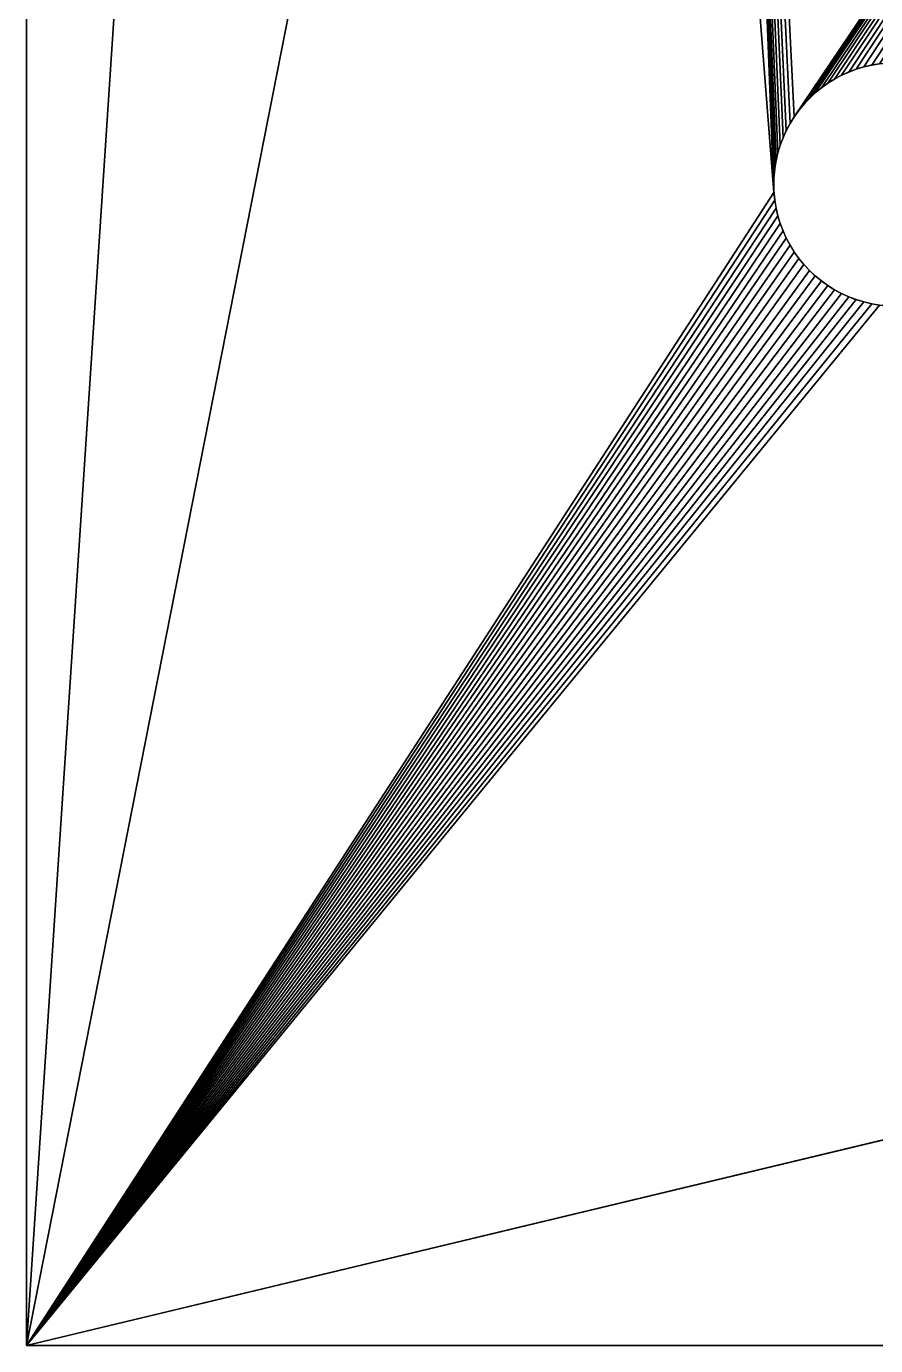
# Model space of a CAD drawing. Extents: x 0 to 614, y 0 to 308.
# Drawn here: x 0 to 24.43, y 0 to 37.96 of the extents above; entities that cross this region are included whole.
import ezdxf

# ---------------------------------------------------------------- set-up
doc = ezdxf.new("R2010")
doc.units = 0
doc.layers.get('0').update_dxf_attribs({"linetype": 'CONTINUOUS'})

msp = doc.modelspace()

# ---------------------------------------------------------------- linework, layer by layer
at = {"color": 7}
for p, q in [((0, 308.41, -3), (0, 0, -3)), ((0, 308.41), (0, 0)), ((0, 0, -3), (614.186, 0, -3)), ((0, 0), (614.186, 0))]:
    msp.add_line(p, q, dxfattribs=at)
for p, q in [((24.317, 36.843), (24.317, 36.843, -3)), ((23.25, 36.441), (23.25, 36.441, -3)), ((23.452, 36.549), (23.452, 36.549, -3)), ((23.661, 36.643), (23.661, 36.643, -3)), ((23.875, 36.724), (23.875, 36.724, -3)), ((24.094, 36.791), (24.094, 36.791, -3)), ((22.869, 36.187), (22.869, 36.187, -3)), ((23.056, 36.32), (23.056, 36.32, -3)), ((22.369, 35.718), (22.369, 35.718, -3)), ((22.525, 35.885), (22.525, 35.885, -3)), ((22.692, 36.041), (22.692, 36.041, -3)), ((22.09, 35.354), (22.09, 35.354, -3)), ((22.223, 35.541), (22.223, 35.541, -3)), ((21.861, 34.958), (21.861, 34.958, -3)), ((21.969, 35.16), (21.969, 35.16, -3)), ((21.766, 34.749), (21.766, 34.749, -3)), ((21.619, 34.316), (21.619, 34.316, -3)), ((21.686, 34.535), (21.686, 34.535, -3)), ((21.53, 33.867), (21.53, 33.867, -3)), ((21.567, 34.093), (21.567, 34.093, -3)), ((21.5, 33.41), (21.5, 33.41, -3)), ((21.507, 33.639), (21.507, 33.639, -3)), ((21.507, 33.181), (21.507, 33.181, -3)), ((21.53, 32.953), (21.53, 32.953, -3)), ((21.567, 32.727), (21.567, 32.727, -3)), ((21.619, 32.504), (21.619, 32.504, -3)), ((21.686, 32.285), (21.686, 32.285, -3)), ((21.766, 32.071), (21.766, 32.071, -3)), ((21.861, 31.862), (21.861, 31.862, -3)), ((21.969, 31.66), (21.969, 31.66, -3)), ((22.09, 31.465), (22.09, 31.465, -3)), ((22.223, 31.279), (22.223, 31.279, -3)), ((22.369, 31.102), (22.369, 31.102, -3)), ((22.525, 30.935), (22.525, 30.935, -3)), ((22.692, 30.778), (22.692, 30.778, -3)), ((22.869, 30.633), (22.869, 30.633, -3)), ((23.056, 30.5), (23.056, 30.5, -3)), ((23.25, 30.379), (23.25, 30.379, -3)), ((23.452, 30.271), (23.452, 30.271, -3)), ((23.661, 30.176), (23.661, 30.176, -3)), ((23.875, 30.096), (23.875, 30.096, -3)), ((24.094, 30.029), (24.094, 30.029, -3)), ((24.317, 29.977), (24.317, 29.977, -3)), ((0, 0), (0, 0, -3))]:
    msp.add_line(p, q)
at = {"extrusion": (0, 0, -1)}
for centre in [(-25, 33.41, 3), (-25, 33.41)]:
    msp.add_circle(centre, 3.5, dxfattribs=at)

# ---------------------------------------------------------------- meshes
mesh = msp.add_polyface()
corners = [(0, 308.41), (0, 0, -3), (0, 0), (0, 308.41, -3)]
mesh.append_faces([[corners[k] for k in face] for face in [(0, 1, 2), (1, 0, 3)]], dxfattribs={"vtx0": -1})
mesh = msp.add_polyface()
corners = [(0, 308.41, -3), (19.05, 289.36, -3), (0, 0, -3), (63.5, 289.36, -3), (99.771, 286.902, -3), (99.543, 286.88, -3), (99.317, 286.843, -3), (99.094, 286.791, -3), (98.875, 286.724, -3), (98.661, 286.643, -3), (98.452, 286.549, -3), (98.25, 286.441, -3), (98.056, 286.32, -3), (97.869, 286.187, -3), (97.692, 286.041, -3), (97.525, 285.885, -3), (97.369, 285.718, -3), (63.5, 244.91, -3), (97.223, 285.541, -3), (97.09, 285.354, -3), (96.969, 285.16, -3), (96.861, 284.958, -3), (96.766, 284.749, -3), (96.686, 284.535, -3), (96.619, 284.316, -3), (96.567, 284.093, -3), (63.5, 141.193, -3), (63.5, 96.743, -3), (96.53, 283.867, -3), (96.507, 283.639, -3), (96.5, 283.41, -3), (94.343, 215.277, -3), (19.05, 96.743, -3), (19.05, 244.91, -3), (21.861, 159.958, -3), (24.543, 161.88, -3), (24.771, 161.902, -3), (25, 161.91, -3), (25.229, 161.902, -3), (25.457, 161.88, -3), (25.683, 161.843, -3)]
mesh.append_faces([[corners[k] for k in face] for face in [(0, 1, 2), (3, 16, 17), (35, 17, 36), (36, 17, 37), (37, 17, 38), (38, 17, 39), (39, 17, 40)]], dxfattribs={"vtx0": -1, "vtx1": -1})
mesh.append_faces([[corners[k] for k in face] for face in [(17, 25, 26), (27, 30, 31)]], dxfattribs={"vtx0": -1, "vtx1": -1, "vtx2": -1})
mesh.append_faces([[corners[k] for k in face] for face in [(3, 4, 5), (3, 5, 6), (3, 6, 7), (3, 7, 8), (3, 8, 9), (3, 9, 10), (3, 10, 11), (3, 11, 12), (3, 12, 13), (3, 13, 14), (3, 14, 15), (3, 15, 16), (17, 16, 18), (17, 18, 19), (17, 19, 20), (17, 20, 21), (17, 21, 22), (17, 22, 23), (17, 23, 24), (17, 24, 25), (27, 25, 28), (27, 28, 29), (27, 29, 30), (32, 1, 33), (34, 33, 17)]], dxfattribs={"vtx0": -1, "vtx2": -1})
mesh = msp.add_polyface()
corners = [(0, 0), (21.507, 33.181), (0, 308.41), (19.05, 96.743), (22.223, 156.279), (19.05, 141.193), (22.369, 156.102), (22.525, 155.935), (22.692, 155.778), (22.869, 155.633), (23.056, 155.5), (23.25, 155.379), (23.452, 155.271), (23.661, 155.176), (23.875, 155.096), (63.5, 141.193), (24.094, 155.029), (24.317, 154.977), (24.543, 154.94), (24.771, 154.917), (25, 154.91), (22.09, 35.354), (63.5, 96.743), (22.223, 35.541), (22.369, 35.718), (22.525, 35.885), (22.692, 36.041), (22.869, 36.187), (23.056, 36.32), (23.25, 36.441), (23.452, 36.549), (23.661, 36.643), (23.875, 36.724), (24.094, 36.791), (24.317, 36.843), (24.543, 36.88), (24.771, 36.902), (25, 36.91)]
mesh.append_faces([[corners[k] for k in face] for face in [(0, 1, 2), (4, 5, 6), (6, 5, 7), (7, 5, 8), (8, 5, 9), (9, 5, 10), (10, 5, 11), (11, 5, 12), (12, 5, 13), (13, 5, 14), (14, 15, 16), (16, 15, 17), (17, 15, 18), (18, 15, 19), (19, 15, 20), (3, 21, 22)]], dxfattribs={"vtx0": -1, "vtx1": -1})
mesh.append_faces([[corners[k] for k in face] for face in [(2, 1, 3)]], dxfattribs={"vtx0": -1, "vtx1": -1, "vtx2": -1})
mesh.append_faces([[corners[k] for k in face] for face in [(14, 5, 15), (22, 21, 23), (22, 23, 24), (22, 24, 25), (22, 25, 26), (22, 26, 27), (22, 27, 28), (22, 28, 29), (22, 29, 30), (22, 30, 31), (22, 31, 32), (22, 32, 33), (22, 33, 34), (22, 34, 35), (22, 35, 36), (22, 36, 37)]], dxfattribs={"vtx0": -1, "vtx2": -1})
mesh = msp.add_polyface()
corners = [(19.05, 96.743, -3), (0, 0, -3), (19.05, 289.36, -3), (21.969, 35.16, -3), (22.09, 35.354, -3), (63.5, 96.743, -3), (22.223, 35.541, -3), (22.369, 35.718, -3), (22.525, 35.885, -3), (22.692, 36.041, -3), (22.869, 36.187, -3), (23.056, 36.32, -3), (23.25, 36.441, -3), (23.452, 36.549, -3), (23.661, 36.643, -3), (23.875, 36.724, -3), (24.094, 36.791, -3), (24.317, 36.843, -3), (24.543, 36.88, -3), (24.771, 36.902, -3), (25, 36.91, -3), (19.05, 141.193, -3), (23.875, 155.096, -3), (63.5, 141.193, -3), (23.661, 155.176, -3), (23.452, 155.271, -3), (23.25, 155.379, -3), (23.056, 155.5, -3), (22.869, 155.633, -3), (22.692, 155.778, -3), (22.525, 155.935, -3), (22.369, 156.102, -3), (22.223, 156.279, -3), (24.094, 155.029, -3), (24.317, 154.977, -3), (24.543, 154.94, -3), (24.771, 154.917, -3), (25, 154.91, -3)]
mesh.append_faces([[corners[k] for k in face] for face in [(3, 0, 4), (4, 5, 6), (6, 5, 7), (7, 5, 8), (8, 5, 9), (9, 5, 10), (10, 5, 11), (11, 5, 12), (12, 5, 13), (13, 5, 14), (14, 5, 15), (15, 5, 16), (16, 5, 17), (17, 5, 18), (18, 5, 19), (19, 5, 20), (21, 22, 23), (22, 21, 24), (24, 21, 25), (25, 21, 26), (26, 21, 27), (27, 21, 28), (28, 21, 29), (29, 21, 30), (30, 21, 31), (31, 21, 32)]], dxfattribs={"vtx0": -1, "vtx1": -1})
mesh.append_faces([[corners[k] for k in face] for face in [(0, 1, 2)]], dxfattribs={"vtx0": -1, "vtx1": -1, "vtx2": -1})
mesh.append_faces([[corners[k] for k in face] for face in [(4, 0, 5), (23, 22, 33), (23, 33, 34), (23, 34, 35), (23, 35, 36), (23, 36, 37)]], dxfattribs={"vtx0": -1, "vtx2": -1})
mesh = msp.add_polyface()
corners = [(94.343, 22.66), (0, 0), (614.186, 0), (138.793, 22.66), (244.929, 22.66), (138.793, 67.11), (169.636, 96.743), (138.793, 170.827), (214.086, 96.743), (214.086, 141.193), (244.929, 215.277), (244.929, 67.11), (289.379, 67.11), (244.929, 170.827), (271.619, 132.504), (271.686, 132.285), (271.766, 132.071), (271.861, 131.862), (271.969, 131.66), (272.09, 131.465), (272.223, 131.279), (272.369, 131.102), (272.525, 130.935), (272.692, 130.778), (272.869, 130.633), (273.056, 130.5), (273.25, 130.379), (273.452, 130.271), (273.661, 130.176), (273.875, 130.096), (274.094, 130.029), (274.317, 129.977), (274.543, 129.94), (274.771, 129.917), (275, 129.91), (275.229, 129.917), (275.457, 129.94), (275.683, 129.977), (275.906, 130.029)]
mesh.append_faces([[corners[k] for k in face] for face in [(3, 4, 5), (6, 4, 8), (8, 4, 9), (12, 13, 11), (14, 12, 15), (15, 12, 16), (16, 12, 17), (17, 12, 18), (18, 12, 19), (19, 12, 20), (20, 12, 21), (21, 12, 22), (22, 12, 23), (23, 12, 24), (24, 12, 25), (25, 12, 26), (26, 12, 27), (27, 12, 28), (28, 12, 29), (29, 12, 30), (30, 12, 31), (31, 12, 32), (32, 12, 33), (33, 12, 34), (34, 12, 35), (35, 12, 36), (36, 12, 37), (37, 12, 38)]], dxfattribs={"vtx0": -1, "vtx1": -1})
mesh.append_faces([[corners[k] for k in face] for face in [(5, 4, 6), (5, 6, 7), (13, 12, 14)]], dxfattribs={"vtx0": -1, "vtx1": -1, "vtx2": -1})
mesh.append_faces([[corners[k] for k in face] for face in [(0, 1, 2), (10, 4, 11)]], dxfattribs={"vtx0": -1, "vtx2": -1})
mesh = msp.add_polyface()
corners = [(244.929, 67.11, -3), (271.507, 133.639, -3), (271.5, 133.41, -3), (271.619, 132.504, -3), (289.379, 67.11, -3), (271.567, 132.727, -3), (271.53, 132.953, -3), (271.507, 133.181, -3), (271.686, 132.285, -3), (271.766, 132.071, -3), (271.861, 131.862, -3), (271.969, 131.66, -3), (272.09, 131.465, -3), (272.223, 131.279, -3), (272.369, 131.102, -3), (272.525, 130.935, -3), (272.692, 130.778, -3), (272.869, 130.633, -3), (273.056, 130.5, -3), (273.25, 130.379, -3), (273.452, 130.271, -3), (273.661, 130.176, -3), (273.875, 130.096, -3), (274.094, 130.029, -3), (274.317, 129.977, -3), (274.543, 129.94, -3), (274.771, 129.917, -3), (275, 129.91, -3), (275.229, 129.917, -3), (275.457, 129.94, -3), (0, 0, -3), (94.343, 22.66, -3), (614.186, 0, -3), (244.929, 22.66, -3), (138.793, 22.66, -3), (169.636, 96.743, -3), (214.086, 96.743, -3), (244.929, 170.827, -3), (94.343, 67.11, -3), (138.793, 170.827, -3), (138.793, 67.11, -3)]
mesh.append_faces([[corners[k] for k in face] for face in [(0, 3, 4), (3, 0, 5), (5, 0, 6), (6, 0, 7), (7, 0, 2), (30, 31, 32), (33, 37, 0), (38, 39, 40)]], dxfattribs={"vtx0": -1, "vtx1": -1})
mesh.append_faces([[corners[k] for k in face] for face in [(33, 34, 35)]], dxfattribs={"vtx0": -1, "vtx1": -1, "vtx2": -1})
mesh.append_faces([[corners[k] for k in face] for face in [(0, 1, 2), (4, 3, 8), (4, 8, 9), (4, 9, 10), (4, 10, 11), (4, 11, 12), (4, 12, 13), (4, 13, 14), (4, 14, 15), (4, 15, 16), (4, 16, 17), (4, 17, 18), (4, 18, 19), (4, 19, 20), (4, 20, 21), (4, 21, 22), (4, 22, 23), (4, 23, 24), (4, 24, 25), (4, 25, 26), (4, 26, 27), (4, 27, 28), (4, 28, 29), (33, 35, 36)]], dxfattribs={"vtx0": -1, "vtx2": -1})
mesh = msp.add_polyface()
corners = [(94.343, 22.66, -3), (0, 0, -3), (24.543, 29.94, -3), (24.317, 29.977, -3), (24.094, 30.029, -3), (23.875, 30.096, -3), (23.661, 30.176, -3), (23.452, 30.271, -3), (23.25, 30.379, -3), (23.056, 30.5, -3), (22.869, 30.633, -3), (22.692, 30.778, -3), (22.525, 30.935, -3), (22.369, 31.102, -3), (22.223, 31.279, -3), (22.09, 31.465, -3), (21.969, 31.66, -3), (21.861, 31.862, -3), (21.766, 32.071, -3), (21.686, 32.285, -3), (21.619, 32.504, -3), (21.567, 32.727, -3), (21.53, 32.953, -3), (21.507, 33.181, -3), (19.05, 96.743, -3), (21.5, 33.41, -3), (21.507, 33.639, -3), (21.53, 33.867, -3), (21.567, 34.093, -3), (21.619, 34.316, -3), (21.686, 34.535, -3), (21.766, 34.749, -3), (21.861, 34.958, -3), (21.969, 35.16, -3), (28.031, 35.16, -3), (63.5, 96.743, -3), (28.139, 34.958, -3)]
mesh.append_faces([[corners[k] for k in face] for face in [(2, 1, 3), (3, 1, 4), (4, 1, 5), (5, 1, 6), (6, 1, 7), (7, 1, 8), (8, 1, 9), (9, 1, 10), (10, 1, 11), (11, 1, 12), (12, 1, 13), (13, 1, 14), (14, 1, 15), (15, 1, 16), (16, 1, 17), (17, 1, 18), (18, 1, 19), (19, 1, 20), (20, 1, 21), (21, 1, 22), (22, 1, 23), (23, 24, 25), (26, 24, 27), (27, 24, 28), (28, 24, 29), (29, 24, 30), (30, 24, 31), (31, 24, 32), (32, 24, 33), (34, 35, 36)]], dxfattribs={"vtx0": -1, "vtx1": -1})
mesh.append_faces([[corners[k] for k in face] for face in [(0, 1, 2), (23, 1, 24)]], dxfattribs={"vtx0": -1, "vtx1": -1, "vtx2": -1})
mesh.append_faces([[corners[k] for k in face] for face in [(24, 26, 25)]], dxfattribs={"vtx0": -1, "vtx2": -1})
mesh = msp.add_polyface()
corners = [(21.507, 33.181), (0, 0), (21.53, 32.953), (21.567, 32.727), (21.619, 32.504), (21.686, 32.285), (21.766, 32.071), (21.861, 31.862), (21.969, 31.66), (22.09, 31.465), (22.223, 31.279), (22.369, 31.102), (22.525, 30.935), (22.692, 30.778), (22.869, 30.633), (23.056, 30.5), (23.25, 30.379), (23.452, 30.271), (23.661, 30.176), (23.875, 30.096), (24.094, 30.029), (24.317, 29.977), (24.543, 29.94), (94.343, 22.66), (19.05, 96.743), (21.5, 33.41), (22.09, 35.354), (21.969, 35.16), (21.861, 34.958), (21.766, 34.749), (21.686, 34.535), (21.619, 34.316), (21.567, 34.093), (21.53, 33.867), (21.507, 33.639), (63.5, 96.743), (28.031, 35.16), (28.139, 34.958)]
mesh.append_faces([[corners[k] for k in face] for face in [(0, 1, 2), (2, 1, 3), (3, 1, 4), (4, 1, 5), (5, 1, 6), (6, 1, 7), (7, 1, 8), (8, 1, 9), (9, 1, 10), (10, 1, 11), (11, 1, 12), (12, 1, 13), (13, 1, 14), (14, 1, 15), (15, 1, 16), (16, 1, 17), (17, 1, 18), (18, 1, 19), (19, 1, 20), (20, 1, 21), (21, 1, 22), (26, 24, 27), (27, 24, 28), (28, 24, 29), (29, 24, 30), (30, 24, 31), (31, 24, 32), (32, 24, 33), (33, 24, 34), (34, 24, 25)]], dxfattribs={"vtx0": -1, "vtx1": -1})
mesh.append_faces([[corners[k] for k in face] for face in [(22, 1, 23)]], dxfattribs={"vtx0": -1, "vtx1": -1, "vtx2": -1})
mesh.append_faces([[corners[k] for k in face] for face in [(24, 0, 25), (35, 36, 37)]], dxfattribs={"vtx0": -1, "vtx2": -1})
mesh = msp.add_polyface()
corners = [(24.317, 36.843), (24.094, 36.791, -3), (24.317, 36.843, -3), (24.094, 36.791)]
mesh.append_faces([[corners[k] for k in face] for face in [(0, 1, 2), (1, 0, 3)]], dxfattribs={"vtx0": -1})
mesh = msp.add_polyface()
corners = [(24.543, 36.88), (24.317, 36.843, -3), (24.543, 36.88, -3), (24.317, 36.843)]
mesh.append_faces([[corners[k] for k in face] for face in [(0, 1, 2), (1, 0, 3)]], dxfattribs={"vtx0": -1})
mesh = msp.add_polyface()
corners = [(23.25, 36.441), (23.056, 36.32, -3), (23.25, 36.441, -3), (23.056, 36.32)]
mesh.append_faces([[corners[k] for k in face] for face in [(0, 1, 2), (1, 0, 3)]], dxfattribs={"vtx0": -1})
mesh = msp.add_polyface()
corners = [(23.452, 36.549), (23.25, 36.441, -3), (23.452, 36.549, -3), (23.25, 36.441)]
mesh.append_faces([[corners[k] for k in face] for face in [(0, 1, 2), (1, 0, 3)]], dxfattribs={"vtx0": -1})
mesh = msp.add_polyface()
corners = [(23.661, 36.643), (23.452, 36.549, -3), (23.661, 36.643, -3), (23.452, 36.549)]
mesh.append_faces([[corners[k] for k in face] for face in [(0, 1, 2), (1, 0, 3)]], dxfattribs={"vtx0": -1})
mesh = msp.add_polyface()
corners = [(23.875, 36.724), (23.661, 36.643, -3), (23.875, 36.724, -3), (23.661, 36.643)]
mesh.append_faces([[corners[k] for k in face] for face in [(0, 1, 2), (1, 0, 3)]], dxfattribs={"vtx0": -1})
mesh = msp.add_polyface()
corners = [(24.094, 36.791), (23.875, 36.724, -3), (24.094, 36.791, -3), (23.875, 36.724)]
mesh.append_faces([[corners[k] for k in face] for face in [(0, 1, 2), (1, 0, 3)]], dxfattribs={"vtx0": -1})
mesh = msp.add_polyface()
corners = [(22.869, 36.187), (22.692, 36.041, -3), (22.869, 36.187, -3), (22.692, 36.041)]
mesh.append_faces([[corners[k] for k in face] for face in [(0, 1, 2), (1, 0, 3)]], dxfattribs={"vtx0": -1})
mesh = msp.add_polyface()
corners = [(23.056, 36.32), (22.869, 36.187, -3), (23.056, 36.32, -3), (22.869, 36.187)]
mesh.append_faces([[corners[k] for k in face] for face in [(0, 1, 2), (1, 0, 3)]], dxfattribs={"vtx0": -1})
mesh = msp.add_polyface()
corners = [(22.369, 35.718, -3), (22.223, 35.541), (22.223, 35.541, -3), (22.369, 35.718)]
mesh.append_faces([[corners[k] for k in face] for face in [(0, 1, 2), (1, 0, 3)]], dxfattribs={"vtx0": -1})
mesh = msp.add_polyface()
corners = [(22.525, 35.885, -3), (22.369, 35.718), (22.369, 35.718, -3), (22.525, 35.885)]
mesh.append_faces([[corners[k] for k in face] for face in [(0, 1, 2), (1, 0, 3)]], dxfattribs={"vtx0": -1})
mesh = msp.add_polyface()
corners = [(22.692, 36.041), (22.525, 35.885, -3), (22.692, 36.041, -3), (22.525, 35.885)]
mesh.append_faces([[corners[k] for k in face] for face in [(0, 1, 2), (1, 0, 3)]], dxfattribs={"vtx0": -1})
mesh = msp.add_polyface()
corners = [(22.09, 35.354, -3), (21.969, 35.16), (21.969, 35.16, -3), (22.09, 35.354)]
mesh.append_faces([[corners[k] for k in face] for face in [(0, 1, 2), (1, 0, 3)]], dxfattribs={"vtx0": -1})
mesh = msp.add_polyface()
corners = [(22.223, 35.541, -3), (22.09, 35.354), (22.09, 35.354, -3), (22.223, 35.541)]
mesh.append_faces([[corners[k] for k in face] for face in [(0, 1, 2), (1, 0, 3)]], dxfattribs={"vtx0": -1})
mesh = msp.add_polyface()
corners = [(21.861, 34.958, -3), (21.766, 34.749), (21.766, 34.749, -3), (21.861, 34.958)]
mesh.append_faces([[corners[k] for k in face] for face in [(0, 1, 2), (1, 0, 3)]], dxfattribs={"vtx0": -1})
mesh = msp.add_polyface()
corners = [(21.969, 35.16, -3), (21.861, 34.958), (21.861, 34.958, -3), (21.969, 35.16)]
mesh.append_faces([[corners[k] for k in face] for face in [(0, 1, 2), (1, 0, 3)]], dxfattribs={"vtx0": -1})
mesh = msp.add_polyface()
corners = [(21.766, 34.749, -3), (21.686, 34.535), (21.686, 34.535, -3), (21.766, 34.749)]
mesh.append_faces([[corners[k] for k in face] for face in [(0, 1, 2), (1, 0, 3)]], dxfattribs={"vtx0": -1})
mesh = msp.add_polyface()
corners = [(21.619, 34.316, -3), (21.567, 34.093), (21.567, 34.093, -3), (21.619, 34.316)]
mesh.append_faces([[corners[k] for k in face] for face in [(0, 1, 2), (1, 0, 3)]], dxfattribs={"vtx0": -1})
mesh = msp.add_polyface()
corners = [(21.686, 34.535, -3), (21.619, 34.316), (21.619, 34.316, -3), (21.686, 34.535)]
mesh.append_faces([[corners[k] for k in face] for face in [(0, 1, 2), (1, 0, 3)]], dxfattribs={"vtx0": -1})
mesh = msp.add_polyface()
corners = [(21.53, 33.867, -3), (21.507, 33.639), (21.507, 33.639, -3), (21.53, 33.867)]
mesh.append_faces([[corners[k] for k in face] for face in [(0, 1, 2), (1, 0, 3)]], dxfattribs={"vtx0": -1})
mesh = msp.add_polyface()
corners = [(21.567, 34.093, -3), (21.53, 33.867), (21.53, 33.867, -3), (21.567, 34.093)]
mesh.append_faces([[corners[k] for k in face] for face in [(0, 1, 2), (1, 0, 3)]], dxfattribs={"vtx0": -1})
mesh = msp.add_polyface()
corners = [(21.507, 33.639, -3), (21.5, 33.41), (21.5, 33.41, -3), (21.507, 33.639)]
mesh.append_faces([[corners[k] for k in face] for face in [(0, 1, 2), (1, 0, 3)]], dxfattribs={"vtx0": -1})
mesh = msp.add_polyface()
corners = [(21.5, 33.41, -3), (21.507, 33.181), (21.507, 33.181, -3), (21.5, 33.41)]
mesh.append_faces([[corners[k] for k in face] for face in [(0, 1, 2), (1, 0, 3)]], dxfattribs={"vtx0": -1})
mesh = msp.add_polyface()
corners = [(21.507, 33.181, -3), (21.53, 32.953), (21.53, 32.953, -3), (21.507, 33.181)]
mesh.append_faces([[corners[k] for k in face] for face in [(0, 1, 2), (1, 0, 3)]], dxfattribs={"vtx0": -1})
mesh = msp.add_polyface()
corners = [(21.53, 32.953, -3), (21.567, 32.727), (21.567, 32.727, -3), (21.53, 32.953)]
mesh.append_faces([[corners[k] for k in face] for face in [(0, 1, 2), (1, 0, 3)]], dxfattribs={"vtx0": -1})
mesh = msp.add_polyface()
corners = [(21.567, 32.727, -3), (21.619, 32.504), (21.619, 32.504, -3), (21.567, 32.727)]
mesh.append_faces([[corners[k] for k in face] for face in [(0, 1, 2), (1, 0, 3)]], dxfattribs={"vtx0": -1})
mesh = msp.add_polyface()
corners = [(21.619, 32.504, -3), (21.686, 32.285), (21.686, 32.285, -3), (21.619, 32.504)]
mesh.append_faces([[corners[k] for k in face] for face in [(0, 1, 2), (1, 0, 3)]], dxfattribs={"vtx0": -1})
mesh = msp.add_polyface()
corners = [(21.686, 32.285, -3), (21.766, 32.071), (21.766, 32.071, -3), (21.686, 32.285)]
mesh.append_faces([[corners[k] for k in face] for face in [(0, 1, 2), (1, 0, 3)]], dxfattribs={"vtx0": -1})
mesh = msp.add_polyface()
corners = [(21.766, 32.071, -3), (21.861, 31.862), (21.861, 31.862, -3), (21.766, 32.071)]
mesh.append_faces([[corners[k] for k in face] for face in [(0, 1, 2), (1, 0, 3)]], dxfattribs={"vtx0": -1})
mesh = msp.add_polyface()
corners = [(21.861, 31.862, -3), (21.969, 31.66), (21.969, 31.66, -3), (21.861, 31.862)]
mesh.append_faces([[corners[k] for k in face] for face in [(0, 1, 2), (1, 0, 3)]], dxfattribs={"vtx0": -1})
mesh = msp.add_polyface()
corners = [(21.969, 31.66, -3), (22.09, 31.465), (22.09, 31.465, -3), (21.969, 31.66)]
mesh.append_faces([[corners[k] for k in face] for face in [(0, 1, 2), (1, 0, 3)]], dxfattribs={"vtx0": -1})
mesh = msp.add_polyface()
corners = [(22.09, 31.465, -3), (22.223, 31.279), (22.223, 31.279, -3), (22.09, 31.465)]
mesh.append_faces([[corners[k] for k in face] for face in [(0, 1, 2), (1, 0, 3)]], dxfattribs={"vtx0": -1})
mesh = msp.add_polyface()
corners = [(22.223, 31.279, -3), (22.369, 31.102), (22.369, 31.102, -3), (22.223, 31.279)]
mesh.append_faces([[corners[k] for k in face] for face in [(0, 1, 2), (1, 0, 3)]], dxfattribs={"vtx0": -1})
mesh = msp.add_polyface()
corners = [(22.369, 31.102, -3), (22.525, 30.935), (22.525, 30.935, -3), (22.369, 31.102)]
mesh.append_faces([[corners[k] for k in face] for face in [(0, 1, 2), (1, 0, 3)]], dxfattribs={"vtx0": -1})
mesh = msp.add_polyface()
corners = [(22.525, 30.935), (22.692, 30.778, -3), (22.525, 30.935, -3), (22.692, 30.778)]
mesh.append_faces([[corners[k] for k in face] for face in [(0, 1, 2), (1, 0, 3)]], dxfattribs={"vtx0": -1})
mesh = msp.add_polyface()
corners = [(22.692, 30.778), (22.869, 30.633, -3), (22.692, 30.778, -3), (22.869, 30.633)]
mesh.append_faces([[corners[k] for k in face] for face in [(0, 1, 2), (1, 0, 3)]], dxfattribs={"vtx0": -1})
mesh = msp.add_polyface()
corners = [(22.869, 30.633), (23.056, 30.5, -3), (22.869, 30.633, -3), (23.056, 30.5)]
mesh.append_faces([[corners[k] for k in face] for face in [(0, 1, 2), (1, 0, 3)]], dxfattribs={"vtx0": -1})
mesh = msp.add_polyface()
corners = [(23.056, 30.5), (23.25, 30.379, -3), (23.056, 30.5, -3), (23.25, 30.379)]
mesh.append_faces([[corners[k] for k in face] for face in [(0, 1, 2), (1, 0, 3)]], dxfattribs={"vtx0": -1})
mesh = msp.add_polyface()
corners = [(23.25, 30.379), (23.452, 30.271, -3), (23.25, 30.379, -3), (23.452, 30.271)]
mesh.append_faces([[corners[k] for k in face] for face in [(0, 1, 2), (1, 0, 3)]], dxfattribs={"vtx0": -1})
mesh = msp.add_polyface()
corners = [(23.452, 30.271), (23.661, 30.176, -3), (23.452, 30.271, -3), (23.661, 30.176)]
mesh.append_faces([[corners[k] for k in face] for face in [(0, 1, 2), (1, 0, 3)]], dxfattribs={"vtx0": -1})
mesh = msp.add_polyface()
corners = [(23.661, 30.176), (23.875, 30.096, -3), (23.661, 30.176, -3), (23.875, 30.096)]
mesh.append_faces([[corners[k] for k in face] for face in [(0, 1, 2), (1, 0, 3)]], dxfattribs={"vtx0": -1})
mesh = msp.add_polyface()
corners = [(23.875, 30.096), (24.094, 30.029, -3), (23.875, 30.096, -3), (24.094, 30.029)]
mesh.append_faces([[corners[k] for k in face] for face in [(0, 1, 2), (1, 0, 3)]], dxfattribs={"vtx0": -1})
mesh = msp.add_polyface()
corners = [(24.094, 30.029), (24.317, 29.977, -3), (24.094, 30.029, -3), (24.317, 29.977)]
mesh.append_faces([[corners[k] for k in face] for face in [(0, 1, 2), (1, 0, 3)]], dxfattribs={"vtx0": -1})
mesh = msp.add_polyface()
corners = [(24.317, 29.977), (24.543, 29.94, -3), (24.317, 29.977, -3), (24.543, 29.94)]
mesh.append_faces([[corners[k] for k in face] for face in [(0, 1, 2), (1, 0, 3)]], dxfattribs={"vtx0": -1})
mesh = msp.add_polyface()
corners = [(614.186, 0), (0, 0, -3), (614.186, 0, -3), (0, 0)]
mesh.append_faces([[corners[k] for k in face] for face in [(0, 1, 2), (1, 0, 3)]], dxfattribs={"vtx0": -1})

doc.saveas('drawing.dxf')
